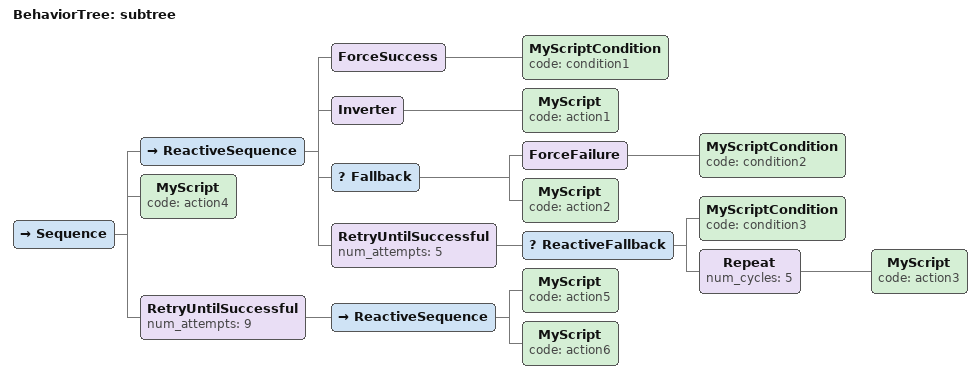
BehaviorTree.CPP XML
<?xml version="1.0" encoding="UTF-8"?>
<root BTCPP_format="4">
  <BehaviorTree ID="subtree">
    <Sequence>
      <ReactiveSequence>
        <ForceSuccess>
          <MyScriptCondition code="condition1"/>
        </ForceSuccess>
        <Inverter>
          <MyScript code="action1"/>
        </Inverter>
        <Fallback>
          <ForceFailure>
            <MyScriptCondition code="condition2"/>
          </ForceFailure>
          <MyScript code="action2"/>
        </Fallback>
        <RetryUntilSuccessful num_attempts="5">
          <ReactiveFallback>
            <MyScriptCondition code="condition3"/>
            <Repeat num_cycles="5">
              <MyScript code="action3"/>
            </Repeat>
          </ReactiveFallback>
        </RetryUntilSuccessful>
      </ReactiveSequence>
      <MyScript code="action4"/>
      <RetryUntilSuccessful num_attempts="9">
        <ReactiveSequence>
          <MyScript code="action5"/>
          <MyScript code="action6"/>
        </ReactiveSequence>
      </RetryUntilSuccessful>
    </Sequence>
  </BehaviorTree>

</root>
